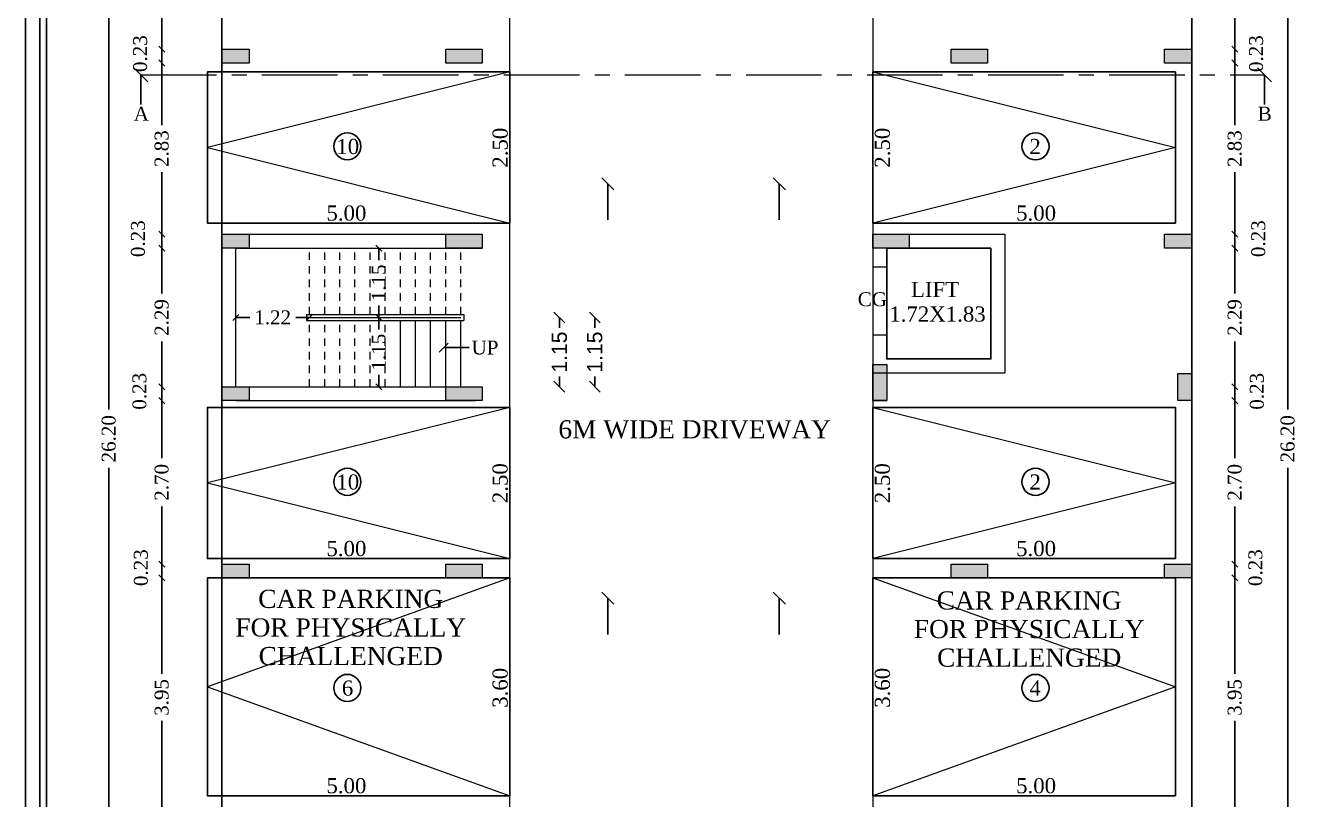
# Model space of a CAD drawing. Header units: metres. Extents: x 6 to 169, y 61 to 125.
# Drawn here: x 5.62 to 26.56, y 81.32 to 94.12 of the extents above; entities that cross this region are included whole.
import ezdxf
from ezdxf.enums import TextEntityAlignment as Align

# ---------------------------------------------------------------- set-up
doc = ezdxf.new("R2010")
doc.units = ezdxf.units.M
doc.header["$MEASUREMENT"] = 0
doc.header["$PDMODE"] = 3
doc.linetypes.add('CENTER', pattern=[2, 1.25, -0.25, 0.25, -0.25])
doc.linetypes.add('HIDDEN', pattern=[0.375, 0.25, -0.125])
doc.layers.get('0').update_dxf_attribs({"lineweight": 5})
doc.layers.get('DEFPOINTS').update_dxf_attribs({"lineweight": 5})
for name, color, linetype in [('BLK_1_FLR_0_BLT_UP_AREA', 1, 'Continuous'), ('BLK_1_FLR_0_BLT_UP_AREA_DEDUCT', 1, 'Continuous'), ('BLK_1_FLR_0_EXIT_WIDTH_DOOR', 2, 'Continuous'), ('BLK_1_FLR_0_EXIT_WIDTH_STAIR', 1, 'Continuous'), ('BLK_1_FLR_0_LIFT_1', 30, 'Continuous'), ('BLK_1_FLR_0_STILT_PARKING', 13, 'Continuous'), ('BLK_1_FLR_0_STILT_PARKING_DEDUCT', 13, 'Continuous')]:
    doc.layers.add(name, color=color, linetype=linetype)
doc.styles.add('Isa-', font='times.ttf')
doc.styles.get("Standard").update_dxf_attribs({"font": 'arial.ttf'})
doc.styles.add('STYLE2', font='times.ttf')
doc.dimstyles.new('Copy of ISO-25', dxfattribs={"dimscale": 0, "dimtxt": 0.23, "dimasz": 0.1, "dimexe": 1.25, "dimexo": 0.625, "dimgap": 0.11, "dimtad": 0, "dimzin": 1, "dimdsep": 46, "dimtxsty": 'STYLE2', "dimblk": 'OBLIQUE', "dimcen": 0, "dimse1": 1, "dimse2": 1, "dimclrd": 1, "dimclrt": 3, "dimadec": 0, "dimazin": 2, "dimtfac": 1, "dimtix": 1, "dimtofl": 0, "dimtmove": 0, "dimatfit": 3, "dimldrblk": 'OBLIQUE', "dimfxl": 0, "dimtolj": 1, "dimarcsym": 0})
doc.dimstyles.new('ISO-25', dxfattribs={"dimscale": 0, "dimtxt": 0.23, "dimasz": 0.15, "dimexe": 1.25, "dimexo": 0.625, "dimgap": 0.11, "dimtad": 0, "dimtih": 1, "dimtoh": 1, "dimzin": 1, "dimdsep": 46, "dimtxsty": 'STYLE2', "dimblk": 'OBLIQUE', "dimcen": 0, "dimse1": 1, "dimse2": 1, "dimclrd": 1, "dimclrt": 3, "dimadec": 0, "dimazin": 2, "dimtfac": 1, "dimtix": 1, "dimtofl": 0, "dimtmove": 0, "dimatfit": 3, "dimldrblk": 'OBLIQUE', "dimfxl": 0, "dimtolj": 1, "dimarcsym": 0})
doc.dimstyles.new('STANDARD$0', dxfattribs={"dimtxt": 0.3, "dimasz": 0.3, "dimexe": 3, "dimexo": 1, "dimgap": 1.5, "dimtad": 1, "dimdec": 1, "dimzin": 1, "dimdsep": 46, "dimtxsty": 'Standard', "dimblk": 'OBLIQUE', "dimcen": 0.09375, "dimdle": 1, "dimclrd": 8, "dimclre": 8, "dimclrt": 7, "dimadec": 1, "dimazin": 0, "dimtfac": 1, "dimtdec": 1, "dimtix": 1, "dimtmove": 2, "dimatfit": 3, "dimldrblk": 'ARCHTICK', "dimfxl": 0, "dimfrac": 2, "dimtolj": 1, "dimtzin": 0, "dimarcsym": 0})

# ---------------------------------------------------------------- blocks, each defined once
blk = doc.blocks.new('_Oblique')
at = {"color": 0, "linetype": 'ByBlock', "lineweight": -2}
blk.add_line((-0.5, -0.5), (0.5, 0.5), dxfattribs=at)
blk = doc.blocks.new('*D715')
at = {"color": 1, "lineweight": -2}
for p, q in [((9.097, 89.292), (9.327, 89.292)), ((10.317, 89.292), (10.087, 89.292))]:
    blk.add_line(p, q, dxfattribs=at)
at = {"layer": 'DEFPOINTS', "color": 0}
for p in [(9.097, 89.292), (9.097, 89.292), (10.317, 89.292)]:
    blk.add_point(p, dxfattribs=at)
at = {"color": 1, "lineweight": -2, "xscale": 0.1, "yscale": 0.1, "zscale": 0.1, "rotation": 180}
blk.add_blockref('_Oblique', (9.097, 89.292), dxfattribs=at)
at = {"color": 1, "lineweight": -2, "xscale": 0.1, "yscale": 0.1, "zscale": 0.1}
blk.add_blockref('_Oblique', (10.317, 89.292), dxfattribs=at)
at = {"color": 3, "insert": (9.707, 89.292), "char_height": 0.23, "attachment_point": 5, "style": 'STYLE2'}
blk.add_mtext('\\A1;1.22', dxfattribs=at)
blk = doc.blocks.new('*D716')
at = {"color": 1, "lineweight": -2}
for p, q in [((11.461, 90.437), (11.461, 90.24)), ((11.461, 89.292), (11.461, 89.488))]:
    blk.add_line(p, q, dxfattribs=at)
at = {"layer": 'DEFPOINTS', "color": 0}
for p in [(11.461, 90.437), (11.485, 90.437), (11.485, 89.292)]:
    blk.add_point(p, dxfattribs=at)
at = {"color": 1, "lineweight": -2, "xscale": 0.1, "yscale": 0.1, "zscale": 0.1}
for p, rotation in [((11.461, 90.437), 90), ((11.461, 89.292), 270)]:
    blk.add_blockref('_Oblique', p, dxfattribs=dict(at, rotation=rotation))
at = {"color": 3, "insert": (11.461, 89.864), "char_height": 0.23, "attachment_point": 5, "rotation": 90, "style": 'STYLE2'}
blk.add_mtext('\\A1;1.15', dxfattribs=at)
blk = doc.blocks.new('*D717')
at = {"color": 1, "lineweight": -2}
for p, q in [((11.461, 89.292), (11.461, 89.095)), ((11.461, 88.147), (11.461, 88.343))]:
    blk.add_line(p, q, dxfattribs=at)
at = {"layer": 'DEFPOINTS', "color": 0}
for p in [(11.461, 89.292), (10.863, 88.147), (11.461, 88.147)]:
    blk.add_point(p, dxfattribs=at)
at = {"color": 1, "lineweight": -2, "xscale": 0.1, "yscale": 0.1, "zscale": 0.1}
for p, rotation in [((11.461, 89.292), 90), ((11.461, 88.147), 270)]:
    blk.add_blockref('_Oblique', p, dxfattribs=dict(at, rotation=rotation))
at = {"color": 3, "insert": (11.461, 88.719), "char_height": 0.23, "attachment_point": 5, "rotation": 90, "style": 'STYLE2'}
blk.add_mtext('\\A1;1.15', dxfattribs=at)
blk = doc.blocks.new('*D575')
at = {"color": 1, "lineweight": -2}
for p, q in [((7.873, 84.987), (7.873, 83.401)), ((7.873, 81.037), (7.873, 82.623))]:
    blk.add_line(p, q, dxfattribs=at)
at = {"layer": 'DEFPOINTS', "color": 0}
for p in [(7.873, 84.987), (8.867, 84.987), (9.317, 81.037)]:
    blk.add_point(p, dxfattribs=at)
at = {"color": 1, "lineweight": -2, "xscale": 0.1, "yscale": 0.1, "zscale": 0.1}
for p, rotation in [((7.873, 84.987), 90), ((7.873, 81.037), 270)]:
    blk.add_blockref('_Oblique', p, dxfattribs=dict(at, rotation=rotation))
at = {"color": 3, "insert": (7.873, 83.012), "char_height": 0.23, "attachment_point": 5, "rotation": 90, "style": 'STYLE2'}
blk.add_mtext('\\A1;3.95', dxfattribs=at)
blk = doc.blocks.new('*D576')
at = {"color": 1, "lineweight": -2}
blk.add_line((7.873, 84.987), (7.873, 85.217), dxfattribs=at)
at = {"layer": 'DEFPOINTS', "color": 0}
for p in [(7.873, 85.217), (8.867, 85.217), (8.867, 84.987)]:
    blk.add_point(p, dxfattribs=at)
at = {"color": 1, "lineweight": -2, "xscale": 0.1, "yscale": 0.1, "zscale": 0.1}
for p, rotation in [((7.873, 85.217), 90), ((7.873, 84.987), 270)]:
    blk.add_blockref('_Oblique', p, dxfattribs=dict(at, rotation=rotation))
at = {"color": 3, "insert": (7.53, 85.157), "char_height": 0.23, "attachment_point": 5, "rotation": 90, "style": 'STYLE2'}
blk.add_mtext('\\A1;0.23', dxfattribs=at)
blk = doc.blocks.new('*D577')
at = {"color": 1, "lineweight": -2}
for p, q in [((7.873, 87.917), (7.873, 86.964)), ((7.873, 85.217), (7.873, 86.169))]:
    blk.add_line(p, q, dxfattribs=at)
at = {"layer": 'DEFPOINTS', "color": 0}
for p in [(7.873, 87.917), (8.867, 87.917), (8.867, 85.217)]:
    blk.add_point(p, dxfattribs=at)
at = {"color": 1, "lineweight": -2, "xscale": 0.1, "yscale": 0.1, "zscale": 0.1}
for p, rotation in [((7.873, 87.917), 90), ((7.873, 85.217), 270)]:
    blk.add_blockref('_Oblique', p, dxfattribs=dict(at, rotation=rotation))
at = {"color": 3, "insert": (7.873, 86.567), "char_height": 0.23, "attachment_point": 5, "rotation": 90, "style": 'STYLE2'}
blk.add_mtext('\\A1;2.70', dxfattribs=at)
blk = doc.blocks.new('*D578')
at = {"color": 1, "lineweight": -2}
blk.add_line((7.873, 87.917), (7.873, 88.147), dxfattribs=at)
at = {"layer": 'DEFPOINTS', "color": 0}
for p in [(7.873, 88.147), (8.867, 88.147), (8.867, 87.917)]:
    blk.add_point(p, dxfattribs=at)
at = {"color": 1, "lineweight": -2, "xscale": 0.1, "yscale": 0.1, "zscale": 0.1}
for p, rotation in [((7.873, 88.147), 90), ((7.873, 87.917), 270)]:
    blk.add_blockref('_Oblique', p, dxfattribs=dict(at, rotation=rotation))
at = {"color": 3, "insert": (7.506, 88.072), "char_height": 0.23, "attachment_point": 5, "rotation": 90, "style": 'STYLE2'}
blk.add_mtext('\\A1;0.23', dxfattribs=at)
blk = doc.blocks.new('*D579')
at = {"color": 1, "lineweight": -2}
for p, q in [((7.873, 90.437), (7.873, 89.688)), ((7.873, 88.147), (7.873, 88.896))]:
    blk.add_line(p, q, dxfattribs=at)
at = {"layer": 'DEFPOINTS', "color": 0}
for p in [(7.873, 90.437), (9.317, 90.437), (8.867, 88.147)]:
    blk.add_point(p, dxfattribs=at)
at = {"color": 1, "lineweight": -2, "xscale": 0.1, "yscale": 0.1, "zscale": 0.1}
for p, rotation in [((7.873, 90.437), 90), ((7.873, 88.147), 270)]:
    blk.add_blockref('_Oblique', p, dxfattribs=dict(at, rotation=rotation))
at = {"color": 3, "insert": (7.873, 89.292), "char_height": 0.23, "attachment_point": 5, "rotation": 90, "style": 'STYLE2'}
blk.add_mtext('\\A1;2.29', dxfattribs=at)
blk = doc.blocks.new('*D580')
at = {"color": 1, "lineweight": -2}
blk.add_line((7.873, 90.437), (7.873, 90.667), dxfattribs=at)
at = {"layer": 'DEFPOINTS', "color": 0}
for p in [(7.873, 90.667), (9.317, 90.667), (9.317, 90.437)]:
    blk.add_point(p, dxfattribs=at)
at = {"color": 1, "lineweight": -2, "xscale": 0.1, "yscale": 0.1, "zscale": 0.1}
for p, rotation in [((7.873, 90.667), 90), ((7.873, 90.437), 270)]:
    blk.add_blockref('_Oblique', p, dxfattribs=dict(at, rotation=rotation))
at = {"color": 3, "insert": (7.482, 90.594), "char_height": 0.23, "attachment_point": 5, "rotation": 90, "style": 'STYLE2'}
blk.add_mtext('\\A1;0.23', dxfattribs=at)
blk = doc.blocks.new('*D581')
at = {"color": 1, "lineweight": -2}
for p, q in [((7.873, 93.497), (7.873, 92.471)), ((7.873, 90.667), (7.873, 91.692))]:
    blk.add_line(p, q, dxfattribs=at)
at = {"layer": 'DEFPOINTS', "color": 0}
for p in [(7.873, 93.497), (9.317, 93.497), (9.317, 90.667)]:
    blk.add_point(p, dxfattribs=at)
at = {"color": 1, "lineweight": -2, "xscale": 0.1, "yscale": 0.1, "zscale": 0.1}
for p, rotation in [((7.873, 93.497), 90), ((7.873, 90.667), 270)]:
    blk.add_blockref('_Oblique', p, dxfattribs=dict(at, rotation=rotation))
at = {"color": 3, "insert": (7.873, 92.082), "char_height": 0.23, "attachment_point": 5, "rotation": 90, "style": 'STYLE2'}
blk.add_mtext('\\A1;2.83', dxfattribs=at)
blk = doc.blocks.new('*D582')
at = {"color": 1, "lineweight": -2}
blk.add_line((7.873, 93.497), (7.873, 93.727), dxfattribs=at)
at = {"layer": 'DEFPOINTS', "color": 0}
for p in [(7.873, 93.727), (9.317, 93.727), (9.317, 93.497)]:
    blk.add_point(p, dxfattribs=at)
at = {"color": 1, "lineweight": -2, "xscale": 0.1, "yscale": 0.1, "zscale": 0.1}
for p, rotation in [((7.873, 93.727), 90), ((7.873, 93.497), 270)]:
    blk.add_blockref('_Oblique', p, dxfattribs=dict(at, rotation=rotation))
at = {"color": 3, "insert": (7.518, 93.652), "char_height": 0.23, "attachment_point": 5, "rotation": 90, "style": 'STYLE2'}
blk.add_mtext('\\A1;0.23', dxfattribs=at)
blk = doc.blocks.new('*D583')
at = {"color": 1, "lineweight": -2}
for p, q in [((7.873, 97.227), (7.873, 95.871)), ((7.873, 93.727), (7.873, 95.083))]:
    blk.add_line(p, q, dxfattribs=at)
at = {"layer": 'DEFPOINTS', "color": 0}
for p in [(7.873, 97.227), (9.317, 97.227), (9.317, 93.727)]:
    blk.add_point(p, dxfattribs=at)
at = {"color": 1, "lineweight": -2, "xscale": 0.1, "yscale": 0.1, "zscale": 0.1}
for p, rotation in [((7.873, 97.227), 90), ((7.873, 93.727), 270)]:
    blk.add_blockref('_Oblique', p, dxfattribs=dict(at, rotation=rotation))
at = {"color": 3, "insert": (7.873, 95.477), "char_height": 0.23, "attachment_point": 5, "rotation": 90, "style": 'STYLE2'}
blk.add_mtext('\\A1;3.50', dxfattribs=at)
blk = doc.blocks.new('*D710')
at = {"color": 1, "lineweight": -2}
for p, q in [((6.998, 100.537), (6.998, 87.769)), ((6.998, 74.337), (6.998, 86.805))]:
    blk.add_line(p, q, dxfattribs=at)
at = {"layer": 'DEFPOINTS', "color": 0}
for p in [(8.867, 100.537), (6.998, 74.337), (8.867, 74.337)]:
    blk.add_point(p, dxfattribs=at)
at = {"color": 1, "lineweight": -2, "xscale": 0.1, "yscale": 0.1, "zscale": 0.1}
for p, rotation in [((6.998, 100.537), 90), ((6.998, 74.337), 270)]:
    blk.add_blockref('_Oblique', p, dxfattribs=dict(at, rotation=rotation))
at = {"color": 3, "insert": (6.998, 87.287), "char_height": 0.23, "attachment_point": 5, "rotation": 90, "style": 'STYLE2'}
blk.add_mtext('\\A1;26.20', dxfattribs=at)
blk = doc.blocks.new('*D590')
at = {"color": 1, "lineweight": -2}
for p, q in [((25.607, 84.987), (25.607, 83.401)), ((25.607, 81.037), (25.607, 82.623))]:
    blk.add_line(p, q, dxfattribs=at)
at = {"layer": 'DEFPOINTS', "color": 0}
for p in [(24.897, 84.987), (25.607, 84.987), (24.447, 81.037)]:
    blk.add_point(p, dxfattribs=at)
at = {"color": 1, "lineweight": -2, "xscale": 0.1, "yscale": 0.1, "zscale": 0.1}
for p, rotation in [((25.607, 84.987), 90), ((25.607, 81.037), 270)]:
    blk.add_blockref('_Oblique', p, dxfattribs=dict(at, rotation=rotation))
at = {"color": 3, "insert": (25.607, 83.012), "char_height": 0.23, "attachment_point": 5, "rotation": 90, "style": 'STYLE2'}
blk.add_mtext('\\A1;3.95', dxfattribs=at)
blk = doc.blocks.new('*D591')
at = {"color": 1, "lineweight": -2}
blk.add_line((25.607, 84.987), (25.607, 85.217), dxfattribs=at)
at = {"layer": 'DEFPOINTS', "color": 0}
for p in [(24.897, 85.217), (25.607, 85.217), (24.897, 84.987)]:
    blk.add_point(p, dxfattribs=at)
at = {"color": 1, "lineweight": -2, "xscale": 0.1, "yscale": 0.1, "zscale": 0.1}
for p, rotation in [((25.607, 85.217), 90), ((25.607, 84.987), 270)]:
    blk.add_blockref('_Oblique', p, dxfattribs=dict(at, rotation=rotation))
at = {"color": 3, "insert": (25.95, 85.157), "char_height": 0.23, "attachment_point": 5, "rotation": 90, "style": 'STYLE2'}
blk.add_mtext('\\A1;0.23', dxfattribs=at)
blk = doc.blocks.new('*D592')
at = {"color": 1, "lineweight": -2}
for p, q in [((25.607, 87.917), (25.607, 86.964)), ((25.607, 85.217), (25.607, 86.169))]:
    blk.add_line(p, q, dxfattribs=at)
at = {"layer": 'DEFPOINTS', "color": 0}
for p in [(24.897, 87.917), (25.607, 87.917), (24.897, 85.217)]:
    blk.add_point(p, dxfattribs=at)
at = {"color": 1, "lineweight": -2, "xscale": 0.1, "yscale": 0.1, "zscale": 0.1}
for p, rotation in [((25.607, 87.917), 90), ((25.607, 85.217), 270)]:
    blk.add_blockref('_Oblique', p, dxfattribs=dict(at, rotation=rotation))
at = {"color": 3, "insert": (25.607, 86.567), "char_height": 0.23, "attachment_point": 5, "rotation": 90, "style": 'STYLE2'}
blk.add_mtext('\\A1;2.70', dxfattribs=at)
blk = doc.blocks.new('*D593')
at = {"color": 1, "lineweight": -2}
blk.add_line((25.607, 87.917), (25.607, 88.147), dxfattribs=at)
at = {"layer": 'DEFPOINTS', "color": 0}
for p in [(24.897, 88.147), (25.607, 88.147), (24.897, 87.917)]:
    blk.add_point(p, dxfattribs=at)
at = {"color": 1, "lineweight": -2, "xscale": 0.1, "yscale": 0.1, "zscale": 0.1}
for p, rotation in [((25.607, 88.147), 90), ((25.607, 87.917), 270)]:
    blk.add_blockref('_Oblique', p, dxfattribs=dict(at, rotation=rotation))
at = {"color": 3, "insert": (25.974, 88.072), "char_height": 0.23, "attachment_point": 5, "rotation": 90, "style": 'STYLE2'}
blk.add_mtext('\\A1;0.23', dxfattribs=at)
blk = doc.blocks.new('*D594')
at = {"color": 1, "lineweight": -2}
for p, q in [((25.607, 90.437), (25.607, 89.688)), ((25.607, 88.147), (25.607, 88.896))]:
    blk.add_line(p, q, dxfattribs=at)
at = {"layer": 'DEFPOINTS', "color": 0}
for p in [(24.447, 90.437), (25.607, 90.437), (24.897, 88.147)]:
    blk.add_point(p, dxfattribs=at)
at = {"color": 1, "lineweight": -2, "xscale": 0.1, "yscale": 0.1, "zscale": 0.1}
for p, rotation in [((25.607, 90.437), 90), ((25.607, 88.147), 270)]:
    blk.add_blockref('_Oblique', p, dxfattribs=dict(at, rotation=rotation))
at = {"color": 3, "insert": (25.607, 89.292), "char_height": 0.23, "attachment_point": 5, "rotation": 90, "style": 'STYLE2'}
blk.add_mtext('\\A1;2.29', dxfattribs=at)
blk = doc.blocks.new('*D595')
at = {"color": 1, "lineweight": -2}
blk.add_line((25.607, 90.437), (25.607, 90.667), dxfattribs=at)
at = {"layer": 'DEFPOINTS', "color": 0}
for p in [(24.447, 90.667), (25.607, 90.667), (24.447, 90.437)]:
    blk.add_point(p, dxfattribs=at)
at = {"color": 1, "lineweight": -2, "xscale": 0.1, "yscale": 0.1, "zscale": 0.1}
for p, rotation in [((25.607, 90.667), 90), ((25.607, 90.437), 270)]:
    blk.add_blockref('_Oblique', p, dxfattribs=dict(at, rotation=rotation))
at = {"color": 3, "insert": (25.998, 90.594), "char_height": 0.23, "attachment_point": 5, "rotation": 90, "style": 'STYLE2'}
blk.add_mtext('\\A1;0.23', dxfattribs=at)
blk = doc.blocks.new('*D596')
at = {"color": 1, "lineweight": -2}
for p, q in [((25.607, 93.497), (25.607, 92.471)), ((25.607, 90.667), (25.607, 91.692))]:
    blk.add_line(p, q, dxfattribs=at)
at = {"layer": 'DEFPOINTS', "color": 0}
for p in [(24.447, 93.497), (25.607, 93.497), (24.447, 90.667)]:
    blk.add_point(p, dxfattribs=at)
at = {"color": 1, "lineweight": -2, "xscale": 0.1, "yscale": 0.1, "zscale": 0.1}
for p, rotation in [((25.607, 93.497), 90), ((25.607, 90.667), 270)]:
    blk.add_blockref('_Oblique', p, dxfattribs=dict(at, rotation=rotation))
at = {"color": 3, "insert": (25.607, 92.082), "char_height": 0.23, "attachment_point": 5, "rotation": 90, "style": 'STYLE2'}
blk.add_mtext('\\A1;2.83', dxfattribs=at)
blk = doc.blocks.new('*D597')
at = {"color": 1, "lineweight": -2}
blk.add_line((25.607, 93.497), (25.607, 93.727), dxfattribs=at)
at = {"layer": 'DEFPOINTS', "color": 0}
for p in [(24.447, 93.727), (25.607, 93.727), (24.447, 93.497)]:
    blk.add_point(p, dxfattribs=at)
at = {"color": 1, "lineweight": -2, "xscale": 0.1, "yscale": 0.1, "zscale": 0.1}
for p, rotation in [((25.607, 93.727), 90), ((25.607, 93.497), 270)]:
    blk.add_blockref('_Oblique', p, dxfattribs=dict(at, rotation=rotation))
at = {"color": 3, "insert": (25.962, 93.652), "char_height": 0.23, "attachment_point": 5, "rotation": 90, "style": 'STYLE2'}
blk.add_mtext('\\A1;0.23', dxfattribs=at)
blk = doc.blocks.new('*D598')
at = {"color": 1, "lineweight": -2}
for p, q in [((25.607, 97.227), (25.607, 95.871)), ((25.607, 93.727), (25.607, 95.083))]:
    blk.add_line(p, q, dxfattribs=at)
at = {"layer": 'DEFPOINTS', "color": 0}
for p in [(24.447, 97.227), (25.607, 97.227), (24.447, 93.727)]:
    blk.add_point(p, dxfattribs=at)
at = {"color": 1, "lineweight": -2, "xscale": 0.1, "yscale": 0.1, "zscale": 0.1}
for p, rotation in [((25.607, 97.227), 90), ((25.607, 93.727), 270)]:
    blk.add_blockref('_Oblique', p, dxfattribs=dict(at, rotation=rotation))
at = {"color": 3, "insert": (25.607, 95.477), "char_height": 0.23, "attachment_point": 5, "rotation": 90, "style": 'STYLE2'}
blk.add_mtext('\\A1;3.50', dxfattribs=at)
blk = doc.blocks.new('*D602')
at = {"color": 1, "lineweight": -2}
for p, q in [((26.482, 100.537), (26.482, 87.769)), ((26.482, 74.337), (26.482, 86.805))]:
    blk.add_line(p, q, dxfattribs=at)
at = {"layer": 'DEFPOINTS', "color": 0}
for p in [(24.897, 100.537), (24.897, 74.337), (26.482, 74.337)]:
    blk.add_point(p, dxfattribs=at)
at = {"color": 1, "lineweight": -2, "xscale": 0.1, "yscale": 0.1, "zscale": 0.1}
for p, rotation in [((26.482, 100.537), 90), ((26.482, 74.337), 270)]:
    blk.add_blockref('_Oblique', p, dxfattribs=dict(at, rotation=rotation))
at = {"color": 3, "insert": (26.482, 87.287), "char_height": 0.23, "attachment_point": 5, "rotation": 90, "style": 'STYLE2'}
blk.add_mtext('\\A1;26.20', dxfattribs=at)
blk = doc.blocks.new('*D809')
at = {"layer": 'BLK_1_FLR_0_EXIT_WIDTH_STAIR', "color": 0, "lineweight": -2}
for p, q in [((14.446, 89.292), (14.446, 89.123)), ((14.446, 88.147), (14.446, 88.316))]:
    blk.add_line(p, q, dxfattribs=at)
at = {"layer": 'DEFPOINTS', "color": 0}
for p in [(12.817, 89.292), (12.817, 88.147), (14.446, 88.147)]:
    blk.add_point(p, dxfattribs=at)
at = {"layer": 'BLK_1_FLR_0_EXIT_WIDTH_STAIR', "color": 0, "lineweight": -2, "xscale": 0.18, "yscale": 0.18, "zscale": 0.18}
for p, rotation in [((14.446, 89.292), 90), ((14.446, 88.147), 270)]:
    blk.add_blockref('_Oblique', p, dxfattribs=dict(at, rotation=rotation))
at = {"layer": 'BLK_1_FLR_0_EXIT_WIDTH_STAIR', "color": 0, "insert": (14.446, 88.719), "char_height": 0.25, "attachment_point": 5, "rotation": 90}
blk.add_mtext('\\A1;1.15', dxfattribs=at)
blk = doc.blocks.new('*D688')
at = {"layer": 'BLK_1_FLR_0_EXIT_WIDTH_DOOR', "color": 0, "lineweight": -2}
for p, q in [((15.031, 89.292), (15.031, 89.123)), ((15.031, 88.147), (15.031, 88.316))]:
    blk.add_line(p, q, dxfattribs=at)
at = {"layer": 'DEFPOINTS', "color": 0}
for p in [(13.402, 89.292), (13.402, 88.147), (15.031, 88.147)]:
    blk.add_point(p, dxfattribs=at)
at = {"layer": 'BLK_1_FLR_0_EXIT_WIDTH_DOOR', "color": 0, "lineweight": -2, "xscale": 0.18, "yscale": 0.18, "zscale": 0.18}
for p, rotation in [((15.031, 89.292), 90), ((15.031, 88.147), 270)]:
    blk.add_blockref('_Oblique', p, dxfattribs=dict(at, rotation=rotation))
at = {"layer": 'BLK_1_FLR_0_EXIT_WIDTH_DOOR', "color": 0, "insert": (15.031, 88.719), "char_height": 0.25, "attachment_point": 5, "rotation": 90}
blk.add_mtext('\\A1;1.15', dxfattribs=at)

msp = doc.modelspace()

# ---------------------------------------------------------------- linework, layer by layer
for p, q in [((8.86707, 74.33689), (8.86707, 100.53689)), ((24.89707, 100.53689), (24.89707, 74.33689)), ((13.62707, 93.3508), (8.62707, 92.1008)), ((19.62707, 93.3508), (24.62707, 92.1008)), ((8.62707, 92.1008), (13.62707, 90.8508)), ((24.62707, 92.1008), (19.62707, 90.8508)), ((9.09707, 90.66689), (13.05707, 90.66689)), ((19.62707, 90.66689), (21.80707, 90.66689)), ((19.62707, 90.66689), (19.62707, 90.12189)), ((21.80707, 90.66689), (21.80707, 88.37689)), ((9.09707, 90.43689), (13.16707, 90.43689)), ((9.09707, 88.14689), (9.09707, 90.43689)), ((19.85707, 90.43689), (21.57707, 90.43689)), ((19.85707, 90.43689), (19.85707, 90.12189)), ((21.57707, 90.43689), (21.57707, 88.60689)), ((19.85707, 90.12189), (19.62707, 90.12189)), ((10.26707, 89.34189), (12.86707, 89.34189)), ((10.26707, 89.34189), (10.26707, 89.24189)), ((10.26707, 89.24189), (12.86707, 89.24189)), ((10.31707, 89.29189), (12.81707, 89.29189)), ((11.81707, 88.14689), (11.81707, 89.24189)), ((12.06707, 88.14689), (12.06707, 89.24189)), ((12.31707, 88.14689), (12.31707, 89.24189)), ((12.56707, 88.14689), (12.56707, 89.24189)), ((12.81707, 88.14689), (12.81707, 89.24189)), ((12.86707, 89.34189), (12.86707, 89.24189)), ((19.62707, 88.99689), (19.62707, 88.37689)), ((19.85707, 88.99689), (19.62707, 88.99689)), ((19.85707, 88.99689), (19.85707, 88.60689)), ((19.85707, 88.60689), (21.57707, 88.60689)), ((19.62707, 88.37689), (21.80707, 88.37689)), ((9.09707, 88.14689), (13.16707, 88.14689)), ((13.62707, 87.80641), (8.62707, 86.55641)), ((9.09707, 87.91689), (13.05707, 87.91689)), ((19.62707, 87.91689), (19.85707, 87.91689)), ((19.62707, 87.80641), (24.62707, 86.55641)), ((8.62707, 86.55641), (13.62707, 85.30641)), ((24.62707, 86.55641), (19.62707, 85.30641)), ((13.62707, 84.98689), (8.62707, 83.18689)), ((19.62707, 84.98689), (24.62707, 83.18689)), ((8.62707, 83.18689), (13.62707, 81.38689)), ((24.62707, 83.18689), (19.62707, 81.38689))]:
    msp.add_line(p, q)
at = {"linetype": 'CENTER'}
msp.add_line((7.52961, 93.30248), (26.0976, 93.30248), dxfattribs=at)
at = {"linetype": 'HIDDEN', "ltscale": 0.5}
for p, q in [((10.31707, 89.34189), (10.31707, 90.43689)), ((10.56707, 89.34189), (10.56707, 90.43689)), ((10.81707, 89.34189), (10.81707, 90.43689)), ((11.06707, 89.34189), (11.06707, 90.43689)), ((11.31707, 89.34189), (11.31707, 90.43689)), ((11.56707, 89.34189), (11.56707, 90.43689)), ((11.81707, 89.34189), (11.81707, 90.43689)), ((12.06707, 89.34189), (12.06707, 90.43689)), ((12.31707, 89.34189), (12.31707, 90.43689)), ((12.56707, 89.34189), (12.56707, 90.43689)), ((12.81707, 89.34189), (12.81707, 90.43689)), ((10.31707, 88.14689), (10.31707, 89.24189)), ((10.56707, 88.14689), (10.56707, 89.24189)), ((10.81707, 88.14689), (10.81707, 89.24189)), ((11.06707, 88.14689), (11.06707, 89.24189)), ((11.31707, 88.14689), (11.31707, 89.24189)), ((11.56707, 88.14689), (11.56707, 89.24189))]:
    msp.add_line(p, q, dxfattribs=at)
at = {"lineweight": -3}
for points in [[(5.6191, 124.51383), (5.6191, 64.51383), (110.94606, 64.51383), (110.94606, 124.51383)], [(5.8591, 124.27383), (5.8591, 64.75383), (110.70606, 64.75383), (110.70606, 124.27383)], [(5.9691, 124.16383), (5.9691, 64.86383), (110.59606, 64.86383), (110.59606, 124.16383)], [(13.62707, 93.3508), (8.62707, 93.3508), (8.62707, 90.8508), (13.62707, 90.8508)], [(19.62707, 93.3508), (24.62707, 93.3508), (24.62707, 90.8508), (19.62707, 90.8508)], [(13.62707, 87.80641), (8.62707, 87.80641), (8.62707, 85.30641), (13.62707, 85.30641)], [(19.62707, 87.80641), (24.62707, 87.80641), (24.62707, 85.30641), (19.62707, 85.30641)], [(13.62707, 84.98689), (8.62707, 84.98689), (8.62707, 81.38689), (13.62707, 81.38689)], [(19.62707, 84.98689), (24.62707, 84.98689), (24.62707, 81.38689), (19.62707, 81.38689)]]:
    msp.add_lwpolyline(points, close=True, dxfattribs=at)
for points in [[(8.86707, 100.53689), (24.89707, 100.53689), (24.89707, 74.33689), (8.86707, 74.33689)], [(9.31707, 93.72689), (9.31707, 93.49689), (8.86707, 93.49689), (8.86707, 93.72689)], [(13.16707, 93.72689), (13.16707, 93.49689), (12.56707, 93.49689), (12.56707, 93.72689)], [(21.52207, 93.72689), (21.52207, 93.49689), (20.92207, 93.49689), (20.92207, 93.72689)], [(24.89707, 93.72689), (24.89707, 93.49689), (24.44707, 93.49689), (24.44707, 93.72689)], [(9.31707, 90.66689), (9.31707, 90.43689), (8.86707, 90.43689), (8.86707, 90.66689)], [(13.16707, 90.66689), (13.16707, 90.43689), (12.56707, 90.43689), (12.56707, 90.66689)], [(20.22707, 90.66689), (20.22707, 90.43689), (19.62707, 90.43689), (19.62707, 90.66689)], [(24.89707, 90.66689), (24.89707, 90.43689), (24.44707, 90.43689), (24.44707, 90.66689)], [(19.85707, 87.91689), (19.62707, 87.91689), (19.62707, 88.51689), (19.85707, 88.51689)], [(24.89707, 87.91689), (24.66707, 87.91689), (24.66707, 88.36689), (24.89707, 88.36689)], [(9.31707, 88.14689), (9.31707, 87.91689), (8.86707, 87.91689), (8.86707, 88.14689)], [(13.16707, 88.14689), (13.16707, 87.91689), (12.56707, 87.91689), (12.56707, 88.14689)], [(9.31707, 85.21689), (9.31707, 84.98689), (8.86707, 84.98689), (8.86707, 85.21689)], [(13.16707, 85.21689), (13.16707, 84.98689), (12.56707, 84.98689), (12.56707, 85.21689)], [(21.52207, 85.21689), (21.52207, 84.98689), (20.92207, 84.98689), (20.92207, 85.21689)], [(24.89707, 85.21689), (24.89707, 84.98689), (24.44707, 84.98689), (24.44707, 85.21689)]]:
    msp.add_lwpolyline(points, close=True)
msp.add_lwpolyline([(13.62707, 100.53689), (19.62707, 100.53689), (19.62707, 75.40689, 0.01130154), (19.77491, 74.33689), (13.80198, 74.33689, -0.00801564), (13.71455, 74.93484, -0.00441628), (13.62707, 75.53359)], format="xyb", close=True)
for centre in [(10.93999, 92.12015), (22.31416, 92.12015), (10.93999, 86.57576), (22.31416, 86.57576), (10.93999, 83.16982), (22.31416, 83.16982)]:
    msp.add_circle(centre, 0.22356, dxfattribs=at)
for points in [[(9.31707, 93.72689), (9.31707, 93.49689), (8.86707, 93.72689), (8.86707, 93.49689)], [(13.16707, 93.72689), (13.16707, 93.49689), (12.56707, 93.72689), (12.56707, 93.49689)], [(21.52207, 93.72689), (21.52207, 93.49689), (20.92207, 93.72689), (20.92207, 93.49689)], [(24.89707, 93.72689), (24.89707, 93.49689), (24.44707, 93.72689), (24.44707, 93.49689)], [(9.31707, 90.66689), (9.31707, 90.43689), (8.86707, 90.66689), (8.86707, 90.43689)], [(13.16707, 90.66689), (13.16707, 90.43689), (12.56707, 90.66689), (12.56707, 90.43689)], [(20.22707, 90.66689), (20.22707, 90.43689), (19.62707, 90.66689), (19.62707, 90.43689)], [(24.89707, 90.66689), (24.89707, 90.43689), (24.44707, 90.66689), (24.44707, 90.43689)], [(19.85707, 87.91689), (19.62707, 87.91689), (19.85707, 88.51689), (19.62707, 88.51689)], [(24.89707, 87.91689), (24.66707, 87.91689), (24.89707, 88.36689), (24.66707, 88.36689)], [(9.31707, 88.14689), (9.31707, 87.91689), (8.86707, 88.14689), (8.86707, 87.91689)], [(13.16707, 88.14689), (13.16707, 87.91689), (12.56707, 88.14689), (12.56707, 87.91689)], [(9.31707, 85.21689), (9.31707, 84.98689), (8.86707, 85.21689), (8.86707, 84.98689)], [(13.16707, 85.21689), (13.16707, 84.98689), (12.56707, 85.21689), (12.56707, 84.98689)], [(21.52207, 85.21689), (21.52207, 84.98689), (20.92207, 85.21689), (20.92207, 84.98689)], [(24.89707, 85.21689), (24.89707, 84.98689), (24.44707, 85.21689), (24.44707, 84.98689)]]:
    msp.add_solid(points)
at = {"layer": 'BLK_1_FLR_0_BLT_UP_AREA', "color": 3}
msp.add_lwpolyline([(8.86707, 100.53689), (24.89707, 100.53689), (24.89707, 74.33689), (8.86707, 74.33689)], close=True, dxfattribs=at)
at = {"layer": 'BLK_1_FLR_0_BLT_UP_AREA_DEDUCT', "color": 3}
msp.add_lwpolyline([(13.32707, 74.33689), (24.89707, 74.33689), (24.89707, 100.53689), (8.86707, 100.53689), (8.86707, 81.03689), (13.32707, 81.03689)], close=True, dxfattribs=at)
at = {"layer": 'BLK_1_FLR_0_LIFT_1', "linetype": 'Continuous'}
msp.add_lwpolyline([(21.57707, 90.43689), (19.85707, 90.43689), (19.85707, 88.60689), (21.57707, 88.60689)], close=True, dxfattribs=at)
at = {"layer": 'BLK_1_FLR_0_STILT_PARKING'}
msp.add_lwpolyline([(13.32707, 74.33689), (24.89707, 74.33689), (24.89707, 100.53689), (8.86707, 100.53689), (8.86707, 81.03689), (13.32707, 81.03689)], close=True, dxfattribs=at)
at = {"layer": 'BLK_1_FLR_0_STILT_PARKING_DEDUCT', "linetype": 'Continuous'}
msp.add_lwpolyline([(21.57707, 90.43689), (19.85707, 90.43689), (19.85707, 88.60689), (21.57707, 88.60689)], close=True, dxfattribs=at)

# ---------------------------------------------------------------- texts
at = {"lineweight": -3}
for s, height, style, p in [('A', 0.23, 'Isa-', (7.53596, 92.65958)), ('B', 0.23, 'Isa-', (26.10395, 92.65958)), ('10', 0.25, 'Isa-', (10.94811, 92.11731)), ('2', 0.25, 'Isa-', (22.30784, 92.11731)), ('5.00', 0.25, 'Isa-', (10.92559, 91.01757)), ('5.00', 0.25, 'Isa-', (22.32404, 91.01757)), ('LIFT', 0.25, 'Isa-', (20.65443, 89.75488)), ('CG', 0.23, 'STYLE2', (19.61741, 89.59343)), ('1.72X1.83', 0.25, 'Isa-', (20.69434, 89.34869)), ('UP', 0.23, 'Isa-', (13.21669, 88.79478)), ('6M WIDE DRIVEWAY', 0.3, 'Isa-', (16.68131, 87.44362)), ('10', 0.25, 'Isa-', (10.94811, 86.57292)), ('2', 0.25, 'Isa-', (22.30784, 86.57292)), ('5.00', 0.25, 'Isa-', (10.92559, 85.47318)), ('5.00', 0.25, 'Isa-', (22.32404, 85.47318)), ('CAR PARKING', 0.3, 'Isa-', (10.99703, 84.64135)), ('CAR PARKING', 0.3, 'Isa-', (22.21017, 84.61546)), ('FOR PHYSICALLY', 0.3, 'Isa-', (10.99703, 84.16882)), ('FOR PHYSICALLY', 0.3, 'Isa-', (22.21017, 84.14293)), ('CHALLENGED', 0.3, 'Isa-', (10.99703, 83.6963)), ('CHALLENGED', 0.3, 'Isa-', (22.21017, 83.6704)), ('6', 0.25, 'Isa-', (10.94468, 83.16698)), ('4', 0.25, 'Isa-', (22.30784, 83.16698)), ('5.00', 0.25, 'Isa-', (10.92559, 81.55367)), ('5.00', 0.25, 'Isa-', (22.32404, 81.55367))]:
    msp.add_text(s, height=height, dxfattribs=dict(at, style=style)).set_placement(p, align=Align.MIDDLE_CENTER)
at = {"lineweight": -3, "style": 'Isa-'}
for s, p in [('2.50', (13.46545, 92.0975)), ('2.50', (19.78311, 92.0975)), ('2.50', (13.46545, 86.55312)), ('2.50', (19.78311, 86.55312)), ('3.60', (13.46545, 83.17128)), ('3.60', (19.78311, 83.17128))]:
    msp.add_text(s, height=0.25, rotation=90, dxfattribs=at).set_placement(p, align=Align.MIDDLE_CENTER)

# ---------------------------------------------------------------- dimensions: what is measured, and where the dimension line sits
for base, p1, p2, override, picture, middle in [((6.99786, 74.33689), (8.86707, 100.53689), (8.86707, 74.33689), {"dimscale": 1}, '*D710', (6.99786, 87.28689)), ((26.48221, 74.33689), (24.89707, 100.53689), (24.89707, 74.33689), {"dimscale": 1}, '*D602', (26.48221, 87.28689)), ((7.8726, 93.72689), (9.31707, 93.49689), (9.31707, 93.72689), {"dimscale": 1, "dimtmove": 2}, '*D582', (7.5182, 93.65248)), ((25.60747, 93.72689), (24.44707, 93.49689), (24.44707, 93.72689), {"dimscale": 1, "dimtmove": 2}, '*D597', (25.96188, 93.65248)), ((7.8726, 90.66689), (9.31707, 90.43689), (9.31707, 90.66689), {"dimscale": 1, "dimtmove": 2}, '*D580', (7.48238, 90.59417)), ((25.60747, 90.66689), (24.44707, 90.43689), (24.44707, 90.66689), {"dimscale": 1, "dimtmove": 2}, '*D595', (25.9977, 90.59417)), ((7.8726, 88.14689), (8.86707, 87.91689), (8.86707, 88.14689), {"dimscale": 1, "dimtmove": 2}, '*D578', (7.50618, 88.07193)), ((25.60747, 88.14689), (24.89707, 87.91689), (24.89707, 88.14689), {"dimscale": 1, "dimtmove": 2}, '*D593', (25.97389, 88.07193)), ((7.8726, 85.21689), (8.86707, 84.98689), (8.86707, 85.21689), {"dimscale": 1, "dimtmove": 2}, '*D576', (7.52972, 85.15667)), ((25.60747, 85.21689), (24.89707, 84.98689), (24.89707, 85.21689), {"dimscale": 1, "dimtmove": 2}, '*D591', (25.95036, 85.15667))]:
    dim = msp.add_linear_dim(base=base, p1=p1, p2=p2, angle=90, dimstyle='Copy of ISO-25', override=override)
    dim.commit()
    dim.dimension.update_dxf_attribs({"geometry": picture, "text_midpoint": middle, "dimtype": 160})
for base, p1, p2, override, picture, middle in [((7.8726, 97.22689), (9.31707, 93.72689), (9.31707, 97.22689), {"dimscale": 1, "dimtmove": 1}, '*D583', (7.8726, 95.47689)), ((25.60747, 97.22689), (24.44707, 93.72689), (24.44707, 97.22689), {"dimscale": 1, "dimtmove": 1}, '*D598', (25.60747, 95.47689)), ((7.8726, 93.49689), (9.31707, 90.66689), (9.31707, 93.49689), {"dimscale": 1, "dimtmove": 1}, '*D581', (7.8726, 92.08189)), ((25.60747, 93.49689), (24.44707, 90.66689), (24.44707, 93.49689), {"dimscale": 1, "dimtmove": 1}, '*D596', (25.60747, 92.08189)), ((7.8726, 90.43689), (8.86707, 88.14689), (9.31707, 90.43689), {"dimscale": 1, "dimtmove": 1}, '*D579', (7.8726, 89.29189)), ((11.4613412541, 90.4368942738), (11.4846260733, 89.2918942738), (11.4846260733, 90.4368942738), {"dimscale": 1}, '*D716', (11.4613412541, 89.8643942738)), ((25.60747, 90.43689), (24.89707, 88.14689), (24.44707, 90.43689), {"dimscale": 1, "dimtmove": 1}, '*D594', (25.60747, 89.29189)), ((11.4613412541, 88.1468942738), (11.4613412541, 89.2918942738), (10.8626820374, 88.1468942738), {"dimscale": 1}, '*D717', (11.4613412541, 88.7193942738)), ((7.8726, 87.91689), (8.86707, 85.21689), (8.86707, 87.91689), {"dimscale": 1, "dimtmove": 1}, '*D577', (7.8726, 86.56689)), ((25.60747, 87.91689), (24.89707, 85.21689), (24.89707, 87.91689), {"dimscale": 1, "dimtmove": 1}, '*D592', (25.60747, 86.56689)), ((7.8726, 84.98689), (9.31707, 81.03689), (8.86707, 84.98689), {"dimscale": 1, "dimtmove": 1}, '*D575', (7.8726, 83.01189)), ((25.60747, 84.98689), (24.44707, 81.03689), (24.89707, 84.98689), {"dimscale": 1, "dimtmove": 1}, '*D590', (25.60747, 83.01189))]:
    dim = msp.add_linear_dim(base=base, p1=p1, p2=p2, angle=90, dimstyle='Copy of ISO-25', override=override)
    dim.commit()
    dim.dimension.update_dxf_attribs({"geometry": picture, "text_midpoint": middle})
dim = msp.add_linear_dim(base=(9.09707, 89.29189), p1=(10.31707, 89.29189), p2=(9.09707, 89.29189), dimstyle='Copy of ISO-25', override={"dimscale": 1})
dim.commit()
dim.dimension.update_dxf_attribs({"geometry": '*D715', "text_midpoint": (9.70707, 89.29189)})
at = {"layer": 'BLK_1_FLR_0_EXIT_WIDTH_DOOR'}
dim = msp.add_linear_dim(base=(15.0310344818, 88.1468942738), p1=(13.4019345712, 89.2918942738), p2=(13.4019345712, 88.1468942738), angle=90, dimstyle='STANDARD$0', override={"dimtxt": 0.25, "dimasz": 0.18, "dimexe": 0.18, "dimexo": 0.0625, "dimgap": 0.09, "dimtad": 0, "dimtoh": 1, "dimdec": 2, "dimzin": 0, "dimpost": '', "dimblk1": 'Oblique', "dimblk2": 'Oblique', "dimsah": 1, "dimcen": 0.09, "dimdle": 0, "dimse1": 1, "dimse2": 1, "dimclrd": 0, "dimclre": 0, "dimclrt": 0, "dimadec": 0, "dimtdec": 4, "dimtix": 0, "dimtofl": 0, "dimtmove": 0, "dimfrac": 0, "dimarcsym": 0}, dxfattribs=at)
dim.commit()
dim.dimension.update_dxf_attribs({"geometry": '*D688', "text_midpoint": (15.0310344818, 88.7193942738)})
at = {"layer": 'BLK_1_FLR_0_EXIT_WIDTH_STAIR'}
dim = msp.add_linear_dim(base=(14.4461710697, 88.1468942738), p1=(12.8170711591, 89.2918942738), p2=(12.8170711591, 88.1468942738), angle=90, dimstyle='STANDARD$0', override={"dimtxt": 0.25, "dimasz": 0.18, "dimexe": 0.18, "dimexo": 0.0625, "dimgap": 0.09, "dimtad": 0, "dimtoh": 1, "dimdec": 2, "dimzin": 0, "dimpost": '', "dimblk1": 'Oblique', "dimblk2": 'Oblique', "dimsah": 1, "dimcen": 0.09, "dimdle": 0, "dimse1": 1, "dimse2": 1, "dimclrd": 0, "dimclre": 0, "dimclrt": 0, "dimadec": 0, "dimtdec": 4, "dimtix": 0, "dimtofl": 0, "dimtmove": 0, "dimfrac": 0, "dimarcsym": 0}, dxfattribs=at)
dim.commit()
dim.dimension.update_dxf_attribs({"geometry": '*D809', "text_midpoint": (14.4461710697, 88.7193942738)})

# ---------------------------------------------------------------- leaders
for points, dimstyle, override in [([(7.52961, 93.30248), (7.52961, 92.81033)], 'ISO-25', {"dimscale": 1, "dimasz": 0.23}), ([(26.0976, 93.30248), (26.0976, 92.81033)], 'ISO-25', {"dimscale": 1, "dimasz": 0.23}), ([(15.24577, 91.50187), (15.24577, 90.90365)], 'Copy of ISO-25', {"dimscale": 1, "dimasz": 0.2}), ([(18.07971, 91.50187), (18.07971, 90.90365)], 'Copy of ISO-25', {"dimscale": 1, "dimasz": 0.2}), ([(12.53444, 88.79299), (12.95576, 88.79299)], 'Copy of ISO-25', {"dimscale": 1, "dimasz": 0.15}), ([(15.24577, 84.65187), (15.24577, 84.05365)], 'Copy of ISO-25', {"dimscale": 1, "dimasz": 0.2}), ([(18.07971, 84.65187), (18.07971, 84.05365)], 'Copy of ISO-25', {"dimscale": 1, "dimasz": 0.2})]:
    msp.add_leader(points, dimstyle=dimstyle, override=override)

doc.saveas('drawing.dxf')
